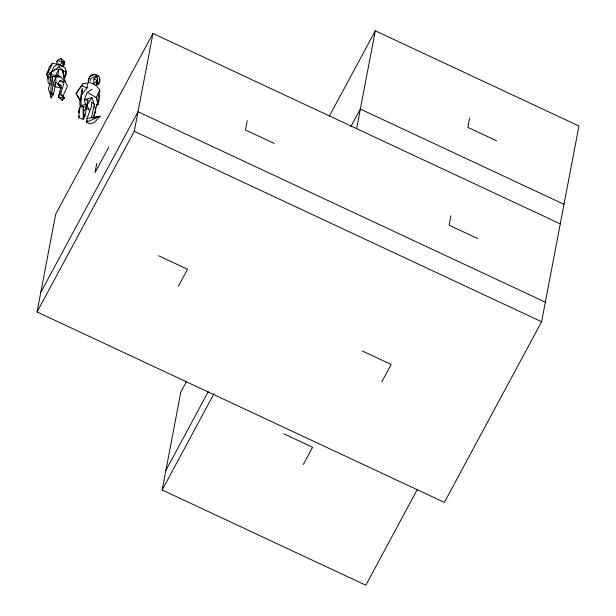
<?xml version="1.0" encoding="UTF-8"?>
<svg xmlns="http://www.w3.org/2000/svg" width="616" height="616" viewBox="0 0 616 616"><rect width="100%" height="100%" fill="white"/><g stroke="black" fill="none" stroke-linecap="round" stroke-linejoin="round"><path stroke-width="0.92" d="M89.967 81.227L90.675 79.041L93.671 76.892L96.173 76.661L97.59 78.309L97.574 81.574L96.527 83.537M50.273 80.118L50.712 72.565L59.082 66.782L58.766 63.979L65.797 68.507L65.096 76.854L63.756 77L63.833 78.802M80.311 100.431L76.099 93.37L83.137 83.607L90.46 82.644L96.242 85.431L99.823 89.967L99.523 97.151L98.229 104.404L96.581 105.066M99.9 79.341L98.937 83.114L95.773 85.455L98.529 83.884C100.169 81.62 100.277 78.786 98.837 76.369C96.111 73.812 91.599 73.843 89.443 77.077L88.265 80.311L88.558 82.806M50.466 84.215L48.194 82.898L47.617 76.322L50.712 72.565L51.428 74.482L55.409 75.783L57.919 74.967L60.36 76.754L55.64 77.139L53.045 85.278L51.767 92.608L53.43 94.225L51.128 97.852L50.581 94.941L51.39 82.921L52.46 76.469L60.36 76.754L65.227 81.766L67.398 86.278L62.986 96.034L64.549 97.975L62.37 100.285L58.559 97.028L61.307 85.431L57.704 83.83L59.998 80.681L65.227 81.766L62.647 70.316L59.082 66.782M92.107 89.204L87.256 92.346L84.269 99.646L87.934 100.223L84.977 116.001L83.345 119.319L78.725 117.764L79.549 107.631L78.756 112.689L80.742 105.667L81.782 94.417L87.141 87.819L87.395 84.007M97.674 101.54L93.832 116.378M96.173 76.661L93.986 78.902L93.624 83.784L97.39 80.519L97.59 78.309M81.782 94.417L82.298 88.719L80.273 99.353M98.568 94.625L97.597 102.61L96.181 97.528L99.823 89.967M64.334 78.409L66.035 74.344L66.397 71.487L65.45 70.216M87.002 118.472L86.517 122.161L89.828 123.716L94.294 122.63L100.146 116.208L87.002 118.472L91.568 106.445L91.468 101.879L94.333 104.466L95.711 111.15L93.216 118.064L100.146 116.208L86.517 122.161L87.249 120.513M62.616 98.583L62.37 100.285L59.49 97.644M57.919 74.967L58.82 69.261L62.647 70.316L65.604 71.903M56.795 64.595L57.558 60.299L60.984 58.489L64.665 61.662L63.81 66.258M329.391 116.062L375.283 30.8L578.948 126.018L541.61 321.745L444.375 502.402L37.052 311.958L55.717 214.099L152.953 33.441L560.283 223.885M96.781 163.394L95.003 172.703L108.732 147.193M37.052 311.958L134.288 131.3L152.953 33.441M417.278 489.581L365.812 585.2L162.147 489.982L180.819 392.115L186.271 381.989M247.224 120.674L245.453 129.984L274.205 143.428M356.618 128.659L375.283 30.8M450.889 215.893L449.118 225.202L477.87 238.646M469.561 118.033L467.783 127.343L496.535 140.787M87.934 100.223L86.433 107.384L83.337 112.251L83.345 119.319L83.237 106.568L83.337 112.251L84.977 116.001M91.484 117.81L94.333 104.466L92 97.659L84.269 99.646L86.433 107.384L80.742 105.667L81.389 107.315M96.242 85.431L97.39 80.519L93.986 78.902M78.725 117.764L79.194 116.008M60.122 91.568L58.559 97.028L64.549 97.975L60.499 94.394L63.987 83.068L59.998 80.681M47.617 76.322L50.358 77.639L52.46 76.469L55.64 77.139L56.041 82.352L53.43 94.225L50.581 94.941L48.395 89.043L49.981 83.36L50.358 77.639L51.428 74.482M61.97 66.62L63.587 64.765L64.665 61.662L61.908 61.962L57.558 60.299L56.349 61.893M50.643 73.758L53.985 66.574L58.766 63.979M58.343 64.595L52.483 63.217L48.533 71.864L49.657 74.32M88.265 80.311L90.036 76.561L91.407 75.198L94.656 74.436L98.837 76.369M99.8 81.227L98.529 83.884L96.073 85.208M60.137 65.635L61.908 61.962L60.984 58.489M50.581 94.941L51.767 92.608M55.409 75.783L58.82 69.261L54.516 69.6L53.399 70.986M40.787 292.392L138.023 111.727L545.345 302.171M178.247 286.432L187.503 269.238L158.743 255.794M165.881 470.408L208.239 391.714M350.789 126.858L360.352 109.086L564.01 204.312M162.147 489.982L214.068 393.516M303.349 464.449L312.597 447.262L283.845 433.818M381.912 381.65L391.16 364.464L362.408 351.02M48.564 71.21L46.677 74.397L48.364 78.902M54.347 85.193L56.041 82.352M61.831 66.312L62.778 64.765M63.718 63.217L64.665 61.662M92 97.659L86.694 105.559L89.412 109.979L86.202 108.224M83.137 83.607L76.099 93.37L80.504 101.347M52.483 63.217L49.457 66.928L46.677 74.397L47.84 76.707M64.772 75.606L66.035 74.344M89.443 77.077L92.978 74.667L95.649 74.659M96.535 104.974L98.229 104.404M80.742 105.667L85.501 104.412M63.533 77.015L65.096 76.854M54.247 86.409L61.538 88.242L57.704 83.83L61.538 88.242M81.451 85.832L87.141 87.819M134.288 131.3L541.61 321.745M87.256 92.346L96.181 97.528M60.499 94.394L62.986 96.034M96.45 76.669L97.505 77.724M61.908 61.962L63.587 64.765M62.647 70.316L63.479 75.329M50.612 94.317L51.128 97.852M52.46 76.469L53.045 85.278M79.872 98.799L79.888 105.86"/></g></svg>
